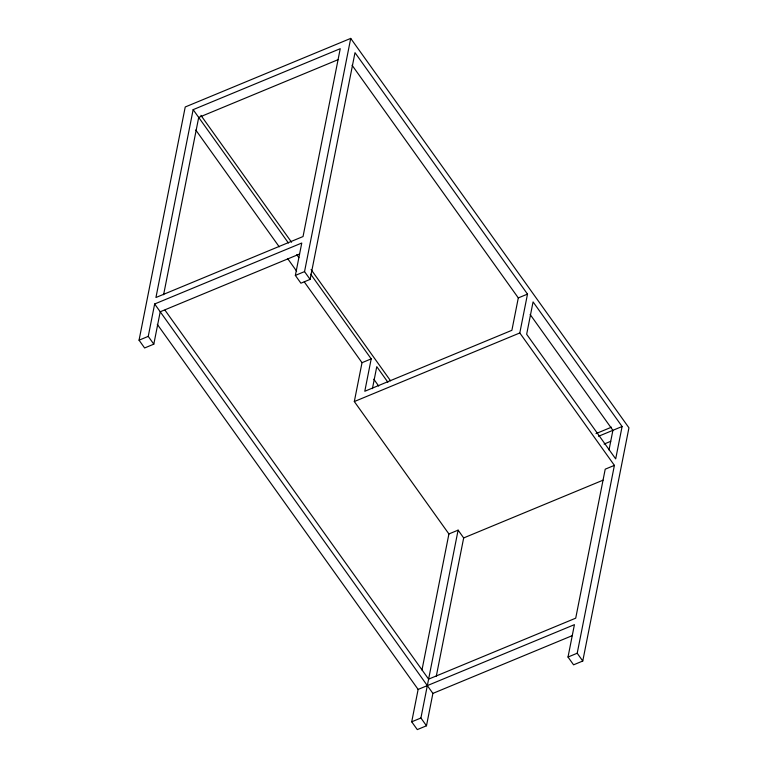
<?xml version="1.0" encoding="UTF-8"?>
<svg xmlns="http://www.w3.org/2000/svg" width="768" height="768" viewBox="0 0 768 768"><rect width="100%" height="100%" fill="white"/><g stroke="black" fill="none" stroke-linecap="round" stroke-linejoin="round"><path stroke-width="1.15" d="M299.587 254.016L160.224 311.77L153.811 344.16L144.614 347.971L139.056 340.186L185.232 106.982L350.717 38.4L628.944 427.814L582.768 661.018L573.581 664.829L568.013 657.043L574.426 624.653L418.128 689.424L411.715 721.814L417.283 729.6L426.48 725.789L432.893 693.398L154.656 303.984L301.766 243.024L295.354 275.414L300.912 283.2L310.109 279.389L354.998 52.666L527.501 294.106L519.802 332.966L614.4 465.37L577.21 653.232L582.768 661.018M153.811 344.16L148.243 336.374L154.656 303.984M193.142 109.651L155.942 297.504L303.043 236.544L340.243 48.691L193.142 109.651L288.432 243.024M163.603 294.73L198.701 117.437L338.064 59.683M310.109 279.389L304.541 271.603L350.717 38.4M421.968 670.042L448.915 533.952L354.317 401.549L362.016 362.688L304.282 281.885M310.694 274.176L371.203 358.877L364.79 391.267L511.891 330.307L518.304 297.917L352.07 65.242M372.422 388.646L376.771 366.662L387.898 382.243M426.48 725.789L420.912 718.003L458.112 530.141L448.915 533.952M436.262 676.368L463.67 537.936L458.112 530.141M609.014 449.981L612.902 430.32L530.131 314.467M622.099 426.509L615.686 458.899L526.656 334.282L533.069 301.891L622.099 426.509L598.531 436.272M139.056 340.186L148.243 336.374M295.354 275.414L304.541 271.603M362.016 362.688L371.203 358.877M518.304 297.917L527.501 294.106M354.317 401.549L519.802 332.966M596.006 433.603L611.491 427.181M604.09 444.067L610.723 441.312M614.4 465.37L605.213 469.181L575.712 618.173L428.611 679.133L164.995 310.176M463.67 537.936L603.034 480.182M432.893 693.398L572.246 635.645M411.715 721.814L420.912 718.003M568.013 657.043L577.21 653.232M200.899 115.344L291.562 242.237M311.088 269.558L390.586 380.832M296.784 254.707L298.867 257.626M195.773 130.013L279.235 246.835M287.587 258.518L296.63 271.171M373.834 379.238L378.701 386.054M157.306 324.365L418.128 689.424"/></g></svg>
